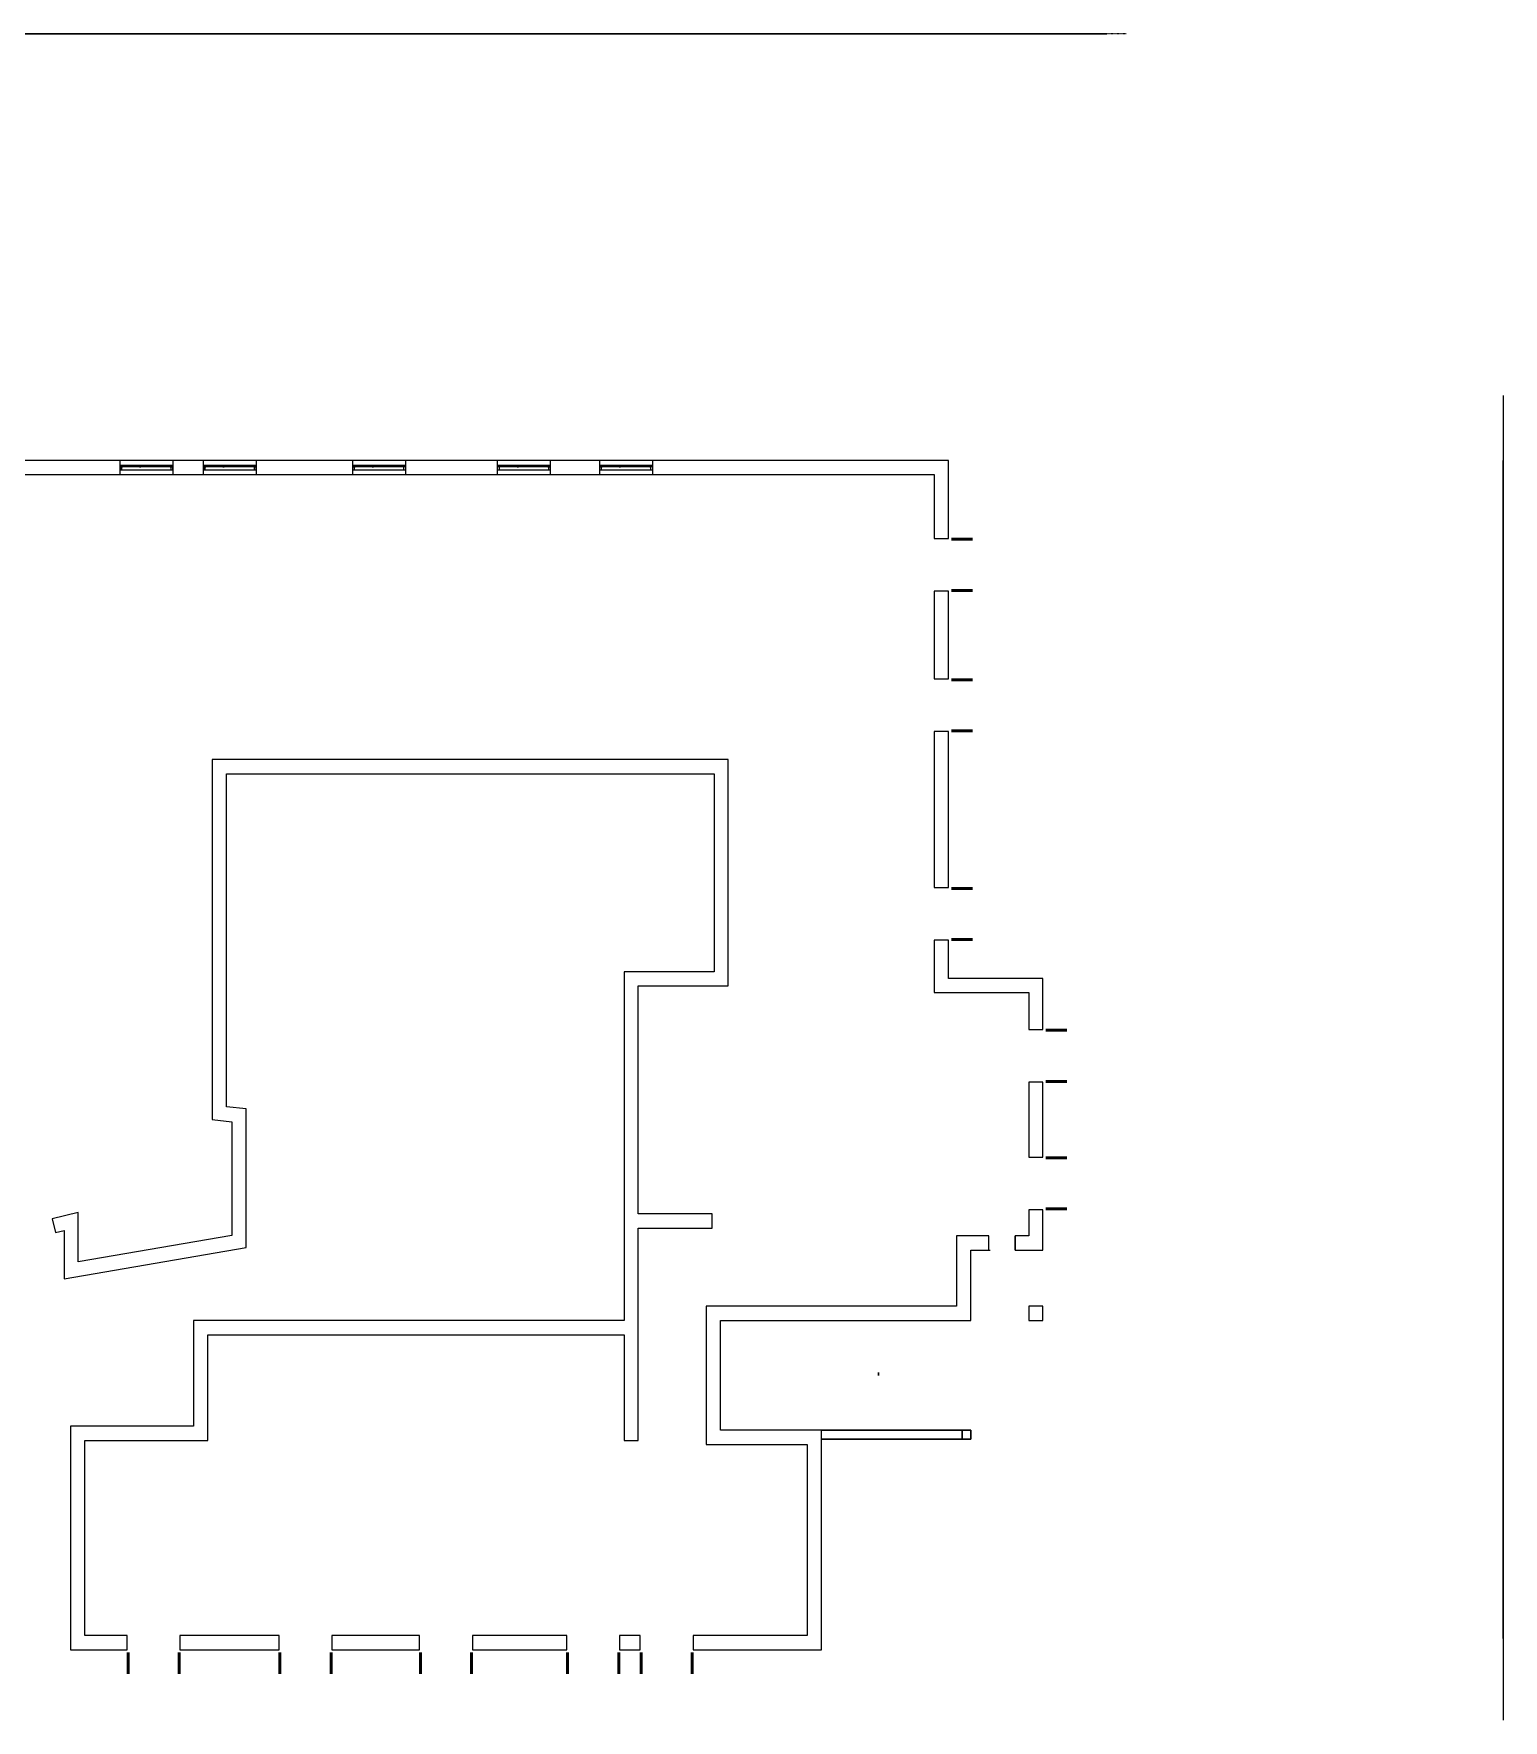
# Model space of a CAD drawing. Header units: inches. Extents: x -2539 to 2593, y -3508 to 2976.
# Drawn here: x -1296 to 713, y -3 to 2302 of the extents above; entities that cross this region are included whole.
import ezdxf

# ---------------------------------------------------------------- set-up
doc = ezdxf.new("R2010")
doc.units = ezdxf.units.IN
doc.header["$MEASUREMENT"] = 0
doc.linetypes.add('Dash 1_16_', pattern=[0.125, 0.0625, -0.0625])
doc.layers.add('3D-Walls', color=1, linetype='Continuous')
for name, color, linetype, lineweight in [('A-DOOR', 31, 'Continuous', 30), ('A-DOOR-FRAM', 31, 'Continuous', 13), ('A-DOOR-GLAZ', 31, 'Continuous', 50), ('A-FLOR', 140, 'Continuous', 30), ('A-GLAZ', 151, 'Continuous', 30), ('A-ROOF', 132, 'Continuous', 13), ('A-ROOF-OTLN', 132, 'Continuous', 9), ('A-WALL', 113, 'Continuous', 13), ('C-TOPO', 7, 'Dash 1_16_', 9), ('L-SITE-WALL', 31, 'Continuous', 30), ('S-STRS-MBND', 31, 'Continuous', 30)]:
    doc.layers.add(name, color=color, linetype=linetype, lineweight=lineweight)
doc.layers.get('A-DOOR').off()

# ---------------------------------------------------------------- blocks, each defined once
blk = doc.blocks.new('Double-Glass 1 - 72_ x 84_-106700-Level 1 New')
at = {"layer": 'A-DOOR-GLAZ'}
for p, q in [((-35, 42.6), (-35, 13.8)), ((35, 13.8), (35, 42.6))]:
    blk.add_line(p, q, dxfattribs=at)
blk = doc.blocks.new('Golden Proportion - Wood 6_w-135343-Level 1 New')
at = {"layer": 'A-GLAZ', "lineweight": 20}
for p, q in [((-34.8, 3), (-36, 3)), ((-34.8, 1), (-34.8, 3)), ((-32.8, 2.5), (-34.8, 2.5)), ((-34.8, 2.5), (-34.8, 1)), ((-34.8, 1), (-32.8, 1)), ((-33.5, 1), (-34.8, 1)), ((-33.5, -3), (-33.5, 1)), ((-32.8, 1), (-32.8, 2.5)), ((-7.5, 2.5), (-9.5, 2.5)), ((-9.5, 2.5), (-9.5, 1)), ((-9.5, 1), (-7.5, 1)), ((-7.5, 1), (-7.5, 2.5)), ((34.7, 2.5), (32.7, 2.5)), ((32.7, 2.5), (32.7, 1)), ((32.7, 1), (34.7, 1)), ((34.7, 1), (33.5, 1)), ((33.5, 1), (33.5, -3)), ((34.7, 3), (34.7, 1)), ((36, 3), (34.7, 3)), ((34.7, 1), (34.7, 2.5)), ((-36, -3), (-33.5, -3)), ((33.5, -3), (36, -3))]:
    blk.add_line(p, q, dxfattribs=at)
at = {"layer": 'A-GLAZ', "lineweight": 9}
for p, q in [((34.7, 3), (-34.8, 3)), ((-32.8, 2.5), (-9.5, 2.5)), ((-9.5, 1), (-32.8, 1)), ((-7.5, 2.5), (32.7, 2.5)), ((32.7, 1), (-7.5, 1)), ((-33.5, -3), (33.5, -3))]:
    blk.add_line(p, q, dxfattribs=at)
at = {"layer": 'A-GLAZ', "lineweight": 30}
for p, q in [((-9.5, 2), (-32.8, 2)), ((-32.8, 2), (-32.8, 1.5)), ((-32.8, 1.5), (-9.5, 1.5)), ((-9.5, 1.5), (-9.5, 2)), ((32.7, 2), (-7.5, 2)), ((-7.5, 2), (-7.5, 1.5)), ((-7.5, 1.5), (32.7, 1.5)), ((32.7, 1.5), (32.7, 2))]:
    blk.add_line(p, q, dxfattribs=at)
blk = doc.blocks.new('Golden Proportion - Wood 6_w-V3-Level 1 New')
at = {"layer": 'A-GLAZ', "lineweight": 20}
for p, q in [((-34.8, 3), (-36, 3)), ((-36, 3), (-36, -3)), ((-34.8, 1), (-34.8, 3)), ((-32.8, 2.5), (-34.8, 2.5)), ((-34.8, 2.5), (-34.8, 1)), ((-34.8, 1), (-32.8, 1)), ((-33.5, 1), (-34.8, 1)), ((-33.5, -3), (-33.5, 1)), ((-32.8, 1), (-32.8, 2.5)), ((-7.5, 2.5), (-9.5, 2.5)), ((-9.5, 2.5), (-9.5, 1)), ((-9.5, 1), (-7.5, 1)), ((-7.5, 1), (-7.5, 2.5)), ((34.7, 2.5), (32.7, 2.5)), ((32.7, 2.5), (32.7, 1)), ((32.7, 1), (34.7, 1)), ((34.7, 1), (33.5, 1)), ((33.5, 1), (33.5, -3)), ((34.7, 3), (34.7, 1)), ((36, 3), (34.7, 3)), ((34.7, 1), (34.7, 2.5)), ((36, -3), (36, 3)), ((-36, -3), (-33.5, -3)), ((33.5, -3), (36, -3))]:
    blk.add_line(p, q, dxfattribs=at)
at = {"layer": 'A-GLAZ', "lineweight": 9}
for p, q in [((34.7, 3), (-34.8, 3)), ((-32.8, 2.5), (-9.5, 2.5)), ((-9.5, 1), (-32.8, 1)), ((-7.5, 2.5), (32.7, 2.5)), ((32.7, 1), (-7.5, 1)), ((-33.5, -3), (33.5, -3))]:
    blk.add_line(p, q, dxfattribs=at)
at = {"layer": 'A-GLAZ', "lineweight": 30}
for p, q in [((-9.5, 2), (-32.8, 2)), ((-32.8, 2), (-32.8, 1.5)), ((-32.8, 1.5), (-9.5, 1.5)), ((-9.5, 1.5), (-9.5, 2)), ((32.7, 2), (-7.5, 2)), ((-7.5, 2), (-7.5, 1.5)), ((-7.5, 1.5), (32.7, 1.5)), ((32.7, 1.5), (32.7, 2))]:
    blk.add_line(p, q, dxfattribs=at)
blk = doc.blocks.new('Double-Glass 1 - 72_ x 84_-106700-West')
at = {"layer": 'A-DOOR-FRAM', "color": 8}
for p in [(-673.9, 0), (-672.9, 87)]:
    blk.add_line(p, (-673.9, 87), dxfattribs=at)

msp = doc.modelspace()

# ---------------------------------------------------------------- linework, layer by layer
at = {"layer": '3D-Walls', "extrusion": (1, 0, -1.83697e-16)}
msp.add_line((712.9, 639.7, 119.9), (712.9, 639.7), dxfattribs=at)
at = {"layer": '3D-Walls'}
for points in [[(-1177.6, 1719.2), (-1539.1, 1719.2), (-1539.1, 1677.4), (-1519.6, 1677.4), (-1519.6, 1699.7), (-1177.6, 1699.7)], [(-1063.6, 1719.2), (-1105.6, 1719.2), (-1105.6, 1699.7), (-1063.6, 1699.7)], [(-859.5, 1719.2), (-991.6, 1719.2), (-991.6, 1699.7), (-859.5, 1699.7)], [(-661.5, 1719.2), (-787.5, 1719.2), (-787.5, 1699.7), (-661.5, 1699.7)], [(-522, 1719.2), (-589.5, 1719.2), (-589.5, 1699.7), (-522, 1699.7)], [(-45.2, 1719.2), (-450, 1719.2), (-450, 1699.7), (-64.7, 1699.7), (-64.7, 1612.4), (-45.2, 1612.4)], [(-45.2, 1540.4), (-64.7, 1540.4), (-64.7, 1420.4), (-45.2, 1420.4)], [(-45.2, 1348.4), (-64.7, 1348.4), (-64.7, 1135.1), (-45.2, 1135.1)], [(-469.3, 669.6), (-368.5, 669.6), (-368.5, 689.1), (-469.3, 689.1), (-469.3, 1000.7), (-346.3, 1000.7), (-346.3, 1310.2), (-1051.8, 1310.2), (-1051.8, 818.1), (-1024.8, 815.1), (-1024.8, 659.5), (-1234.6, 623.6), (-1234.6, 691), (-1270.5, 682.4), (-1266, 663.5), (-1254.1, 666.3), (-1254.1, 600.5), (-1005.3, 643), (-1005.3, 832.5), (-1032.3, 835.5), (-1032.3, 1290.7), (-365.8, 1290.7), (-365.8, 1020.2), (-488.8, 1020.2), (-488.8, 543.3), (-1077.1, 543.3), (-1077.1, 399), (-1245.1, 399), (-1245.1, 93.2), (-1167.7, 93.2), (-1167.7, 112.7), (-1225.6, 112.7), (-1225.6, 379.5), (-1057.6, 379.5), (-1057.6, 523.8), (-488.8, 523.8), (-488.8, 379.5), (-469.3, 379.5)], [(83.8, 1011.1), (-45.2, 1011.1), (-45.2, 1063.1), (-64.7, 1063.1), (-64.7, 991.6), (64.3, 991.6), (64.3, 941.3), (83.8, 941.3)], [(83.8, 869.3), (64.3, 869.3), (64.3, 766.8), (83.8, 766.8)], [(83.8, 694.8), (64.3, 694.8), (64.3, 659.1), (45.8, 659.1), (45.8, 639.6), (83.8, 639.6)], [(-219, 393.3), (-357, 393.3), (-357, 543.3), (-15, 543.3), (-15, 639.6), (9.8, 639.6), (9.8, 659.1), (-34.5, 659.1), (-34.5, 562.8), (-376.5, 562.8), (-376.5, 373.8), (-238.5, 373.8), (-238.5, 112.7), (-394.5, 112.7), (-394.5, 93.2), (-219, 93.2)], [(83.8, 562.8), (64.3, 562.8), (64.3, 543.3), (83.8, 543.3)], [(-960.1, 112.7), (-1095.7, 112.7), (-1095.7, 93.2), (-960.1, 93.2)], [(-768.1, 112.7), (-888.1, 112.7), (-888.1, 93.2), (-768.1, 93.2)], [(-567.1, 112.7), (-696.1, 112.7), (-696.1, 93.2), (-567.1, 93.2)], [(-466.5, 112.7), (-495.1, 112.7), (-495.1, 93.2), (-466.5, 93.2)]]:
    msp.add_lwpolyline(points, close=True, dxfattribs=at)
at = {"layer": 'A-FLOR', "extrusion": (1, 0, -1.83697e-16)}
for p, q in [((712.9, 393.5, 113.3), (712.9, 543.5, 113.3)), ((712.9, 393.5, 106.7), (712.9, 543.5, 106.7)), ((712.9, 393.5, 100.1), (712.9, 543.5, 100.1)), ((712.9, 393.5, 93.4), (712.9, 543.5, 93.4)), ((712.9, 393.5, 86.8), (712.9, 543.5, 86.8)), ((712.9, 393.5, 80.2), (712.9, 543.5, 80.2)), ((712.9, 393.5, 73.6), (712.9, 543.5, 73.6)), ((712.9, 393.5, 67), (712.9, 543.5, 67)), ((712.9, 393.5, 60.4), (712.9, 543.5, 60.4)), ((712.9, 393.5, 53.8), (712.9, 543.5, 53.8)), ((712.9, 393.5, 47.1), (712.9, 543.5, 47.1)), ((712.9, 393.5, 40.5), (712.9, 543.5, 40.5)), ((712.9, 393.5, 33.9), (712.9, 543.5, 33.9)), ((712.9, 393.5, 27.3), (712.9, 543.5, 27.3)), ((712.9, 393.5, 20.7), (712.9, 543.5, 20.7)), ((712.9, 393.5, 13.1), (712.9, 543.5, 13.1)), ((712.9, 393.5, 6.5), (712.9, 543.5, 6.5)), ((712.9, 393.5, 121), (712.9, 543.5, 121))]:
    msp.add_line(p, q, dxfattribs=at)
at = {"layer": 'A-GLAZ', "extrusion": (0, 1, -1.83697e-16), "elevation": 2302.4}
for points in [[(1261.1, -131.1), (1287.1, -131.1), (1287.1, -169.5), (1261.1, -169.5)], [(1221, -131.1), (1258.1, -131.1), (1258.1, -169.5), (1221, -169.5)], [(1148.9, -252.5), (1174.9, -252.5), (1174.9, -290.9), (1148.9, -290.9)], [(1125, -131.1), (1151, -131.1), (1151, -169.5), (1125, -169.5)], [(1108.7, -252.5), (1145.9, -252.5), (1145.9, -290.9), (1108.7, -290.9)], [(1084.9, -131.1), (1122, -131.1), (1122, -169.5), (1084.9, -169.5)], [(1034.7, -252.5), (1060.7, -252.5), (1060.7, -290.9), (1034.7, -290.9)], [(994.6, -252.5), (1031.7, -252.5), (1031.7, -290.9), (994.6, -290.9)], [(988.2, -131.1), (1014.2, -131.1), (1014.2, -169.5), (988.2, -169.5)], [(948.1, -131.1), (985.2, -131.1), (985.2, -169.5), (948.1, -169.5)], [(830.8, -131.1), (856.8, -131.1), (856.8, -169.5), (830.8, -169.5)], [(830.8, -252.5), (856.8, -252.5), (856.8, -290.9), (830.8, -290.9)], [(790.7, -131.1), (827.8, -131.1), (827.8, -169.5), (790.7, -169.5)], [(790.7, -252.5), (827.8, -252.5), (827.8, -290.9), (790.7, -290.9)], [(697.2, -131.1), (723.3, -131.1), (723.3, -169.5), (697.2, -169.5)], [(657.1, -131.1), (694.2, -131.1), (694.2, -169.5), (657.1, -169.5)], [(632.6, -252.5), (658.6, -252.5), (658.6, -290.9), (632.6, -290.9)], [(592.5, -252.5), (629.6, -252.5), (629.6, -290.9), (592.5, -290.9)], [(493.1, -131.1), (519.1, -131.1), (519.1, -169.5), (493.1, -169.5)], [(493.1, -252.5), (519.1, -252.5), (519.1, -290.9), (493.1, -290.9)], [(453, -131.1), (490.1, -131.1), (490.1, -169.5), (453, -169.5)], [(453, -252.5), (490.1, -252.5), (490.1, -290.9), (453, -290.9)], [(289.1, -131.1), (315.1, -131.1), (315.1, -169.5), (289.1, -169.5)], [(249, -131.1), (286.1, -131.1), (286.1, -169.5), (249, -169.5)], [(146, -131.1), (172, -131.1), (172, -169.5), (146, -169.5)], [(105.9, -131.1), (143, -131.1), (143, -169.5), (105.9, -169.5)]]:
    msp.add_lwpolyline(points, close=True, dxfattribs=at)
at = {"layer": 'A-GLAZ', "extrusion": (1, 0, -1.83697e-16), "elevation": 712.9}
for points in [[(1632.6, 157.7), (1658.6, 157.7), (1658.6, 196.3), (1632.6, 196.3)], [(1592.5, 157.7), (1629.6, 157.7), (1629.6, 196.3), (1592.5, 196.3)], [(1493.7, 157.7), (1519.7, 157.7), (1519.7, 196.3), (1493.7, 196.3)], [(1453.6, 157.7), (1490.7, 157.7), (1490.7, 196.3), (1453.6, 196.3)], [(1322.6, 157.7), (1348.6, 157.7), (1348.6, 196.3), (1322.6, 196.3)], [(1282.5, 157.7), (1319.6, 157.7), (1319.6, 196.3), (1282.5, 196.3)], [(1204.6, 157.7), (1230.6, 157.7), (1230.6, 196.3), (1204.6, 196.3)], [(1164.5, 157.7), (1201.6, 157.7), (1201.6, 196.3), (1164.5, 196.3)], [(1097.1, 157.7), (1123.1, 157.7), (1123.1, 196.3), (1097.1, 196.3)], [(1057, 157.7), (1094.1, 157.7), (1094.1, 196.3), (1057, 196.3)], [(911.7, 289.9), (944.8, 289.9), (944.8, 307.4), (911.7, 307.4)], [(875.2, 289.9), (908.3, 289.9), (908.3, 307.4), (875.2, 307.4)], [(838.7, 289.9), (871.8, 289.9), (871.8, 307.4), (838.7, 307.4)], [(802.3, 289.9), (835.3, 289.9), (835.3, 307.4), (802.3, 307.4)], [(765.8, 289.9), (798.9, 289.9), (798.9, 307.4), (765.8, 307.4)], [(729.3, 289.9), (762.4, 289.9), (762.4, 307.4), (729.3, 307.4)], [(692.8, 289.9), (725.9, 289.9), (725.9, 307.4), (692.8, 307.4)], [(656.3, 289.9), (689.4, 289.9), (689.4, 307.4), (656.3, 307.4)], [(619.9, 289.9), (652.9, 289.9), (652.9, 307.4), (619.9, 307.4)], [(583.4, 289.9), (616.5, 289.9), (616.5, 307.4), (583.4, 307.4)], [(546.9, 289.9), (580, 289.9), (580, 307.4), (546.9, 307.4)], [(288.8, 158.9), (360.2, 158.9), (360.2, 206.1), (288.8, 224)], [(216, 158.9), (285.8, 158.9), (285.8, 224.9), (216, 242.3)], [(141.6, 158.9), (213, 158.9), (213, 243), (141.6, 260.9)]]:
    msp.add_lwpolyline(points, close=True, dxfattribs=at)
at = {"layer": 'A-ROOF', "extrusion": (0, 1, -1.83697e-16)}
for p, q in [((-335.9, 2302.4, 1.8), (-302.8, 2302.4, 43.4)), ((-302.8, 2302.4, 31.5), (-326.3, 2302.4, 1.8)), ((84, 2302.4, 304.7), (-302.8, 2302.4, 328.6)), ((83.8, 2302.4, 190.6), (-302.8, 2302.4, 214.7)), ((-302.6, 2302.4, 217.7), (84, 2302.4, 193.6)), ((83.9, 2302.4, 103.4), (171.3, 2302.4, -5.9)), ((171.3, 2302.4, -17.8), (83.9, 2302.4, 91.4)), ((171.3, 2302.4, -5.9), (171.3, 2302.4, -17.8))]:
    msp.add_line(p, q, dxfattribs=at)
at = {"layer": 'A-ROOF', "extrusion": (1, 0, -1.83697e-16)}
for p, q in [((712.9, 1807.9), (712.9, -3.1)), ((712.9, 1011.1, 519), (712.9, 1011.1, 546.1)), ((712.9, 1011.1, 546.1), (712.9, 963.5, 546.1)), ((712.9, 963.5, 522), (712.9, 1011.1, 522)), ((712.9, 978.5, 322.8), (712.9, 978.5, 432)), ((712.9, 978.5, 432), (712.9, 650.2, 432)), ((712.9, 963.5, 546.1), (712.9, 925.1, 525.2)), ((712.9, 925.1, 501.1), (712.9, 963.5, 522)), ((712.9, 963.5, 546.1), (712.9, 963.5, 519)), ((712.9, 925.1, 525.2), (712.9, 925.1, 522.2)), ((712.9, 925.1, 522.2), (712.9, 924.3, 516.7)), ((712.9, 913.4, 491.7), (712.9, 925.1, 491.7)), ((712.9, 925.1, 491.7), (712.9, 925.1, 498.1)), ((712.9, 925.1, 498.1), (712.9, 924.2, 492.6)), ((712.9, 925.1, 498.1), (712.9, 925.1, 522.2)), ((712.9, 924.3, 516.7), (712.9, 914.1, 516.7)), ((712.9, 924.3, 516.7), (712.9, 924.1, 492.6)), ((712.9, 924.2, 492.6), (712.9, 914.3, 492.6)), ((712.9, 914.3, 492.6), (712.9, 913.4, 498.1)), ((712.9, 914.1, 516.7), (712.9, 914.3, 492.6)), ((712.9, 914.1, 516.7), (712.9, 913.4, 522.2)), ((712.9, 913.4, 522.2), (712.9, 913.4, 525.2)), ((712.9, 913.4, 525.2), (712.9, 650.2, 657.1)), ((712.9, 650.2, 633.2), (712.9, 913.4, 501.1)), ((712.9, 913.4, 522.2), (712.9, 913.4, 491.7)), ((712.9, 650.2, 432), (712.9, 520.5, 322.8)), ((712.9, 650.2, 657.1), (712.9, 650.2, 630.2)), ((712.9, 543.5, 282), (712.9, 520.5, 262.6)), ((712.9, 520.5, 250.7), (712.9, 543.5, 270.1)), ((712.9, 520.5, 250.7), (712.9, 543.5, 250.7)), ((712.9, 520.5, 262.6), (712.9, 520.5, 250.7)), ((712.9, 393.5, 243), (712.9, 393.5, 254.9))]:
    msp.add_line(p, q, dxfattribs=at)
at = {"layer": 'A-ROOF', "extrusion": (1, 0, -1.83697e-16), "elevation": 712.9}
for points in [[(1719.2, 318.1), (1011.1, 318.1), (1011.1, 330), (1719.2, 330)], [(978.5, 310.6), (520.5, 310.6), (520.5, 322.8), (978.5, 322.8)], [(459, 226.6), (459, 238.5), (108.5, 326.2), (108.5, 314.2)]]:
    msp.add_lwpolyline(points, close=True, dxfattribs=at)
at = {"layer": 'A-ROOF-OTLN', "extrusion": (0, 1, -1.83697e-16)}
for p, q in [((-44.5, 2302.4, 1.8), (-1539.1, 2302.4, 1.8)), ((-1539.1, 2302.4, -9.4), (-44.5, 2302.4, -9.4)), ((-44.5, 2302.4, -9.4), (-44.5, 2302.4, 1.8))]:
    msp.add_line(p, q, dxfattribs=at)
at = {"layer": 'A-WALL', "extrusion": (0, 1, -1.83697e-16)}
for p, q in [((-1539.1, 2302.4, -10.6), (-45.2, 2302.4, -10.6)), ((-302.8, 2302.4, 328.6), (-302.8, 2302.4, 1.8)), ((-45.2, 2302.4, -10.6), (-45.2, 2302.4, -328.6)), ((83.8, 2302.4, -328.6), (84, 2302.4, 304.7)), ((83.8, 2302.4, -208.5), (141.2, 2302.4, -208.5)), ((141.2, 2302.4, -208.5), (141.2, 2302.4, 19.8))]:
    msp.add_line(p, q, dxfattribs=at)
at = {"layer": 'A-WALL'}
for p, q in [((-45.2, 1719.2), (-1539.1, 1719.2)), ((-1177.6, 1699.7), (-1177.6, 1719.2)), ((-1105.6, 1719.2), (-1105.6, 1699.7)), ((-1063.6, 1699.7), (-1063.6, 1719.2)), ((-991.6, 1719.2), (-991.6, 1699.7)), ((-859.5, 1699.7), (-859.5, 1719.2)), ((-787.5, 1719.2), (-787.5, 1699.7)), ((-661.5, 1699.7), (-661.5, 1719.2)), ((-589.5, 1719.2), (-589.5, 1699.7)), ((-522, 1699.7), (-522, 1719.2)), ((-450, 1719.2), (-450, 1699.7)), ((-45.2, 1612.4), (-45.2, 1719.2)), ((-1519.6, 1699.7), (-64.7, 1699.7)), ((-64.7, 1699.7), (-64.7, 1612.4)), ((-64.7, 1612.4), (-45.2, 1612.4)), ((-45.2, 1540.4), (-64.7, 1540.4)), ((-64.7, 1540.4), (-64.7, 1420.4)), ((-45.2, 1420.4), (-45.2, 1540.4)), ((-64.7, 1420.4), (-45.2, 1420.4)), ((-45.2, 1348.4), (-64.7, 1348.4)), ((-64.7, 1348.4), (-64.7, 1135.1)), ((-45.2, 1135.1), (-45.2, 1348.4)), ((-1051.8, 1310.2), (-1051.8, 818.1)), ((-346.3, 1310.2), (-1051.8, 1310.2)), ((-346.3, 1000.7), (-346.3, 1310.2)), ((-1032.3, 835.5), (-1032.3, 1290.7)), ((-1032.3, 1290.7), (-365.8, 1290.7)), ((-365.8, 1290.7), (-365.8, 1020.2)), ((-64.7, 1135.1), (-45.2, 1135.1)), ((-45.2, 1063.1), (-64.7, 1063.1)), ((-64.7, 1063.1), (-64.7, 991.6)), ((-45.2, 1011.1), (-45.2, 1063.1)), ((-365.8, 1020.2), (-488.8, 1020.2)), ((-488.8, 1020.2), (-488.8, 543.3)), ((-469.3, 1000.7), (-346.3, 1000.7)), ((-469.3, 689.1), (-469.3, 1000.7)), ((-64.7, 991.6), (64.3, 991.6)), ((83.8, 1011.1), (-45.2, 1011.1)), ((64.3, 991.6), (64.3, 941.3)), ((83.8, 941.3), (83.8, 1011.1)), ((64.3, 941.3), (83.8, 941.3)), ((83.8, 869.3), (64.3, 869.3)), ((64.3, 869.3), (64.3, 766.8)), ((83.8, 766.8), (83.8, 869.3)), ((-1005.3, 832.5), (-1032.3, 835.5)), ((-1005.3, 643), (-1005.3, 832.5)), ((-1051.8, 818.1), (-1024.8, 815.1)), ((-1024.8, 815.1), (-1024.8, 659.5)), ((64.3, 766.8), (83.8, 766.8)), ((83.8, 694.8), (64.3, 694.8)), ((64.3, 694.8), (64.3, 659.1)), ((83.8, 639.6), (83.8, 694.8)), ((-1234.6, 691), (-1270.5, 682.4)), ((-1270.5, 682.4), (-1266, 663.5)), ((-1234.6, 623.6), (-1234.6, 691)), ((-368.5, 689.1), (-469.3, 689.1)), ((-469.3, 379.5), (-469.3, 669.6)), ((-469.3, 669.6), (-368.5, 669.6)), ((-368.5, 669.6), (-368.5, 689.1)), ((-1266, 663.5), (-1254.1, 666.3)), ((-1254.1, 666.3), (-1254.1, 600.5)), ((-1024.8, 659.5), (-1234.6, 623.6)), ((-34.5, 659.1), (-34.5, 562.8)), ((9.8, 659.1), (-34.5, 659.1)), ((9.8, 639.6), (9.8, 659.1)), ((64.3, 659.1), (45.8, 659.1)), ((45.8, 639.6), (45.8, 659.1)), ((-1254.1, 600.5), (-1005.3, 643)), ((-15, 639.6), (11.8, 639.6)), ((-15, 543.3), (-15, 639.6)), ((45.8, 639.6), (83.8, 639.6)), ((-376.5, 562.8), (-376.5, 373.8)), ((-34.5, 562.8), (-376.5, 562.8)), ((-1077.1, 543.3), (-1077.1, 399)), ((-488.8, 543.3), (-1077.1, 543.3)), ((-357, 393.3), (-357, 543.3)), ((-357, 543.3), (-15, 543.3)), ((-1057.6, 379.5), (-1057.6, 523.8)), ((-1057.6, 523.8), (-488.8, 523.8)), ((-488.8, 523.8), (-488.8, 379.5)), ((-1077.1, 399), (-1245.1, 399)), ((-1245.1, 399), (-1245.1, 93.2)), ((-219, 393.3), (-357, 393.3)), ((-219, 93.2), (-219, 393.3)), ((-1225.6, 379.5), (-1057.6, 379.5)), ((-1225.6, 112.7), (-1225.6, 379.5)), ((-488.8, 379.5), (-469.3, 379.5)), ((-376.5, 373.8), (-238.5, 373.8)), ((-238.5, 373.8), (-238.5, 112.7)), ((-1245.1, 93.2), (-1167.7, 93.2)), ((-1167.7, 112.7), (-1225.6, 112.7)), ((-1167.7, 93.2), (-1167.7, 112.7)), ((-960.1, 112.7), (-1095.7, 112.7)), ((-1095.7, 112.7), (-1095.7, 93.2)), ((-1095.7, 93.2), (-960.1, 93.2)), ((-960.1, 93.2), (-960.1, 112.7)), ((-768.1, 112.7), (-888.1, 112.7)), ((-888.1, 112.7), (-888.1, 93.2)), ((-888.1, 93.2), (-768.1, 93.2)), ((-768.1, 93.2), (-768.1, 112.7)), ((-567.1, 112.7), (-696.1, 112.7)), ((-696.1, 112.7), (-696.1, 93.2)), ((-696.1, 93.2), (-567.1, 93.2)), ((-567.1, 93.2), (-567.1, 112.7)), ((-466.5, 112.7), (-495.1, 112.7)), ((-495.1, 112.7), (-495.1, 93.2)), ((-495.1, 93.2), (-466.5, 93.2)), ((-466.5, 93.2), (-466.5, 112.7)), ((-238.5, 112.7), (-394.5, 112.7)), ((-394.5, 112.7), (-394.5, 93.2)), ((-394.5, 93.2), (-219, 93.2))]:
    msp.add_line(p, q, dxfattribs=at)
at = {"layer": 'A-WALL', "extrusion": (1, 0, -1.83697e-16)}
for p, q in [((712.9, 1719.2), (712.9, 1719.2, 318.1)), ((712.9, 1011.1), (712.9, 1011.1, 519)), ((712.9, 963.5, 519), (712.9, 1011.1, 519)), ((712.9, 925.1, 498.1), (712.9, 963.5, 519)), ((712.9, 543.5, 119.9), (712.9, 948.4, 119.9)), ((712.9, 948.4, 119.9), (712.9, 948.4, 310.6)), ((712.9, 543.5, 286.7), (712.9, 948.4, 286.7)), ((712.9, 650.2, 630.2), (712.9, 913.4, 498.1)), ((712.9, 650.2, 630.2), (712.9, 650.2, 432)), ((712.9, 639.7), (712.9, 639.7, 119.9)), ((712.9, 562.9, 119.9), (712.9, 562.9)), ((712.9, 543.5), (712.9, 543.5, 310.6)), ((712.9, 459, 121), (712.9, 459, 226.6)), ((712.9, 381.4, 66.6), (712.9, 393.5, 66.6)), ((712.9, 393.5, 66.6), (712.9, 393.5)), ((712.9, 381.4, 119.9), (712.9, 393.5, 119.9)), ((712.9, 393.5, 119.9), (712.9, 393.5, 66.6)), ((712.9, 393.5, 119.9), (712.9, 393.5, 243)), ((712.9, 381.4), (712.9, 381.4, 66.6)), ((712.9, 381.4, 66.6), (712.9, 381.4, 119.9)), ((712.9, 108.5), (712.9, 108.5, 314.2))]:
    msp.add_line(p, q, dxfattribs=at)
at = {"layer": 'A-WALL', "extrusion": (0, 1, -1.83697e-16), "elevation": 2302.4}
for points in [[(1218, -128.1), (1290.1, -128.1), (1290.1, -172.5), (1218, -172.5)], [(1105.8, -249.5), (1177.9, -249.5), (1177.9, -293.9), (1105.8, -293.9)], [(1081.9, -128.1), (1154, -128.1), (1154, -172.5), (1081.9, -172.5)], [(991.6, -249.5), (1063.7, -249.5), (1063.7, -293.9), (991.6, -293.9)], [(945.1, -128.1), (1017.2, -128.1), (1017.2, -172.5), (945.1, -172.5)], [(787.7, -128.1), (859.8, -128.1), (859.8, -172.5), (787.7, -172.5)], [(787.7, -249.5), (859.8, -249.5), (859.8, -293.9), (787.7, -293.9)], [(654.1, -128.1), (726.2, -128.1), (726.2, -172.5), (654.1, -172.5)], [(589.5, -249.5), (661.6, -249.5), (661.6, -293.9), (589.5, -293.9)], [(450, -128.1), (522.1, -128.1), (522.1, -172.5), (450, -172.5)], [(450, -249.5), (522.1, -249.5), (522.1, -293.9), (450, -293.9)], [(246, -128.1), (318.1, -128.1), (318.1, -172.5), (246, -172.5)], [(102.9, -128.1), (175, -128.1), (175, -172.5), (102.9, -172.5)]]:
    msp.add_lwpolyline(points, close=True, dxfattribs=at)
at = {"layer": 'A-WALL', "extrusion": (1, 0, -1.83697e-16), "elevation": 712.9}
for points in [[(1589.5, 154.7), (1661.6, 154.7), (1661.6, 199.3), (1589.5, 199.3)], [(1450.6, 154.7), (1522.7, 154.7), (1522.7, 199.3), (1450.6, 199.3)], [(1279.5, 154.7), (1351.6, 154.7), (1351.6, 199.3), (1279.5, 199.3)], [(1161.5, 154.7), (1233.6, 154.7), (1233.6, 199.3), (1161.5, 199.3)], [(1054, 154.7), (1126.1, 154.7), (1126.1, 199.3), (1054, 199.3)], [(363.2, 155.9), (138.6, 155.9), (138.6, 264.7), (363.2, 208.4)]]:
    msp.add_lwpolyline(points, close=True, dxfattribs=at)
at = {"layer": 'A-WALL'}
msp.add_lwpolyline([(64.3, 562.8), (64.3, 543.3), (83.8, 543.3), (83.8, 562.8)], close=True, dxfattribs=at)
at = {"layer": 'C-TOPO', "extrusion": (0, 1, -1.83697e-16)}
msp.add_line((197.3, 2302.4, -328.6), (-1655.7, 2302.4, -328.6), dxfattribs=at)
at = {"layer": 'L-SITE-WALL'}
for p, q in [((-15, 393.3), (-219, 393.3)), ((-26.8, 381.3), (-26.8, 393.3)), ((-15, 393.3), (-15, 381.3)), ((-219, 381.3), (-15, 381.3))]:
    msp.add_line(p, q, dxfattribs=at)
at = {"layer": 'S-STRS-MBND'}
msp.add_line((-141, 468.3), (-141, 472.5), dxfattribs=at)

# ---------------------------------------------------------------- block references
at = {"layer": 'A-DOOR', "extrusion": (0, 1, -1.83697e-16)}
msp.add_blockref('Double-Glass 1 - 72_ x 84_-106700-West', (718.1, -328.6, 2302.4), dxfattribs=at)
at = {"layer": 'A-DOOR'}
for p, rotation in [((-55.1, 1576.4), 270), ((-55.1, 1384.4), 270), ((-55.1, 1099.1), 270), ((73.9, 905.3), 270), ((73.9, 730.8), 270), ((-1131.7, 103.1), 180), ((-924.1, 103.1), 180), ((-732.1, 103.1), 180), ((-531.1, 103.1), 180), ((-430.5, 103.1), 180)]:
    msp.add_blockref('Double-Glass 1 - 72_ x 84_-106700-Level 1 New', p, dxfattribs=dict(at, rotation=rotation))
at = {"layer": 'A-GLAZ'}
for name, p in [('Golden Proportion - Wood 6_w-V3-Level 1 New', (-1141.6, 1709.4)), ('Golden Proportion - Wood 6_w-V3-Level 1 New', (-1027.6, 1709.4)), ('Golden Proportion - Wood 6_w-135343-Level 1 New', (-823.5, 1709.4)), ('Golden Proportion - Wood 6_w-135343-Level 1 New', (-625.5, 1709.4)), ('Golden Proportion - Wood 6_w-135343-Level 1 New', (-486, 1709.4))]:
    msp.add_blockref(name, p, dxfattribs=at)

doc.saveas('drawing.dxf')
